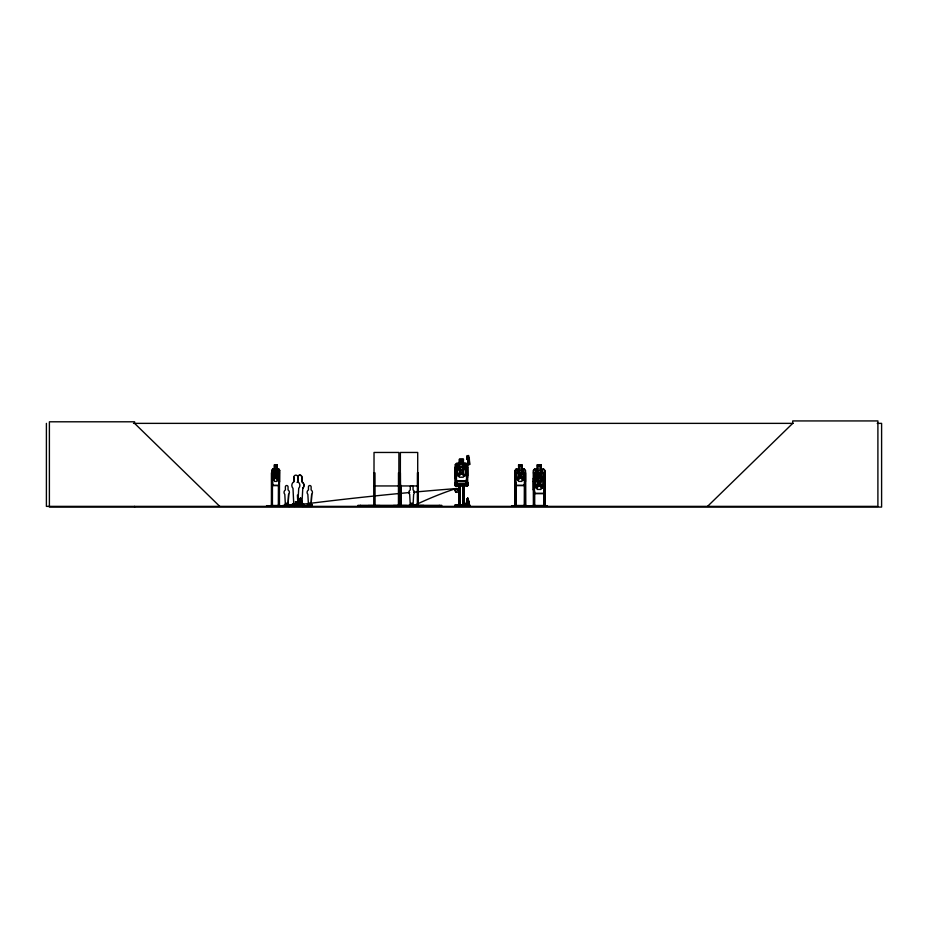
<?xml version="1.0" encoding="UTF-8"?>
<svg xmlns="http://www.w3.org/2000/svg" width="928" height="928" viewBox="0 0 928 928"><rect width="100%" height="100%" fill="white"/><g stroke="black" fill="none" stroke-linecap="round" stroke-linejoin="round"><path stroke-width="1.39" d="M456.332 467.352L455.196 467.352L455.126 477.34L456.402 481.006L466.076 480.959L467.48 477.27L467.492 467.283L466.042 465.984L463.374 466.007L463.374 462.306L459.256 462.33L463.374 462.306M455.265 477.317L455.265 467.41L456.506 466.227M459.256 462.33L459.395 466.204L457.33 467.387L457.33 474.289L459.383 477.236L463.223 477.212L465.288 474.243L465.288 467.352L463.234 466.123L463.234 462.434M467.352 477.259L467.352 467.341L465.984 466.169M469.661 464.499L469.301 458.42L467.874 458.502L467.84 459.986L467.724 458.85A11.693 0.661 86.9 0 0 466.83 457.191L466.935 459.406L468.362 459.325L468.257 457.11A11.693 0.661 86.9 0 1 469.15 458.768L469.661 464.499L468.234 464.58L467.167 457.226L466.935 459.406M469.266 459.905L469.301 458.42M468.362 459.174L468.594 457.144L469.046 459.128M455.474 484.416L455.52 485.947L457.446 485.657L455.532 485.622L455.474 484.416L457.388 484.462L457.434 485.982M456.402 485.483L456.472 486.133L456.495 485.472L467.816 485.332L467.805 482.363L466.413 482.363M284.734 505.319L298.99 505.389L298.99 503.637M288.782 505.261L288.666 505.818M300.15 506.27L300.475 498.336L299.547 502.57M467.387 506.27L467.712 498.336M288.051 505.099L288.62 494.334A2.796 2.691 -90 0 0 288.051 489.938L288.051 486.922A1.392 1.346 -90 0 0 286.706 485.53A1.392 1.346 -90 0 0 285.36 486.922L285.406 489.938A2.796 2.691 -90 0 0 284.803 494.334L285.406 505.099L288.098 505.099L288.62 494.334M301.948 503.138L302.783 488.337A4.188 4.048 -90 0 0 301.948 481.76L301.878 477.236A2.088 2.018 -90 0 0 299.93 475.148A2.088 2.018 -90 0 0 297.842 477.236L297.842 481.76A4.188 4.048 -90 0 1 298.712 488.337L297.807 504.484L293.77 504.484L292.993 488.337A4.188 4.048 -90 0 1 293.84 481.76L293.84 477.236A2.088 2.018 -90 0 1 295.858 475.148A2.088 2.018 -90 0 1 297.876 477.236L297.911 481.76A4.188 4.048 -90 0 0 297.064 482.421M311.1 505.099L311.669 494.334A2.796 2.691 -90 0 0 311.1 489.938L311.147 486.922A1.392 1.346 -90 0 0 309.801 485.53A1.392 1.346 -90 0 0 308.456 486.922L308.456 489.938A2.796 2.691 -90 0 0 307.852 494.334L308.456 505.099L311.147 505.099L311.669 494.334M286.729 503.869L287.367 503.974M287.019 503.66L286.578 503.498M286.497 503.649L287.216 503.881M295.835 502.512C297.111 502.976 295.962 501.456 295.603 502.802M296.287 502.083L295.928 502.674L296.45 501.944M296.299 502.303L296.113 502.814M310.416 503.974L309.65 503.73L310.416 503.498M309.975 503.985L310.207 503.405L309.859 504.078M394.481 505.644L394.504 506.375M406.58 506.178L393.368 506.201M287.367 503.498L286.903 503.904M296.867 502.187L296.566 502.883M411.417 503.579L411.568 504.078M299.106 506.27L300.312 498.336L298.828 506.27M466.343 506.27L467.55 498.336L469.974 506.27M368.346 506.294L368.346 505.586L380.028 505.586L380.028 506.294M368.312 505.656L379.97 506.201M466.065 506.27L467.503 498.336L465.578 506.27M278.609 485.402L279.467 481.412M278.667 485.541L279.583 481.412L279.664 470.38L278.748 468.918L272.623 468.918M300.196 498.336L298.433 506.27L300.185 498.336L300.892 498.336L302.737 506.27M465.682 506.27L467.434 498.336M276.335 505.737L276.382 506.375M524.227 485.541L525.376 481.412M295.58 502.442L296.009 502.698M296.067 502.002L296.078 502.709M299.593 502.442L300.301 502.071M538.901 474.463L538.959 473.825L539.214 474.452M544.724 481.412L543.46 485.402L534.679 485.402M544.91 481.435L543.541 485.541L534.586 485.541L533.461 481.435M543.495 493.557L544.852 489.462L543.541 493.557L534.482 493.557L533.298 489.462L533.298 478.419L534.574 476.946M518.369 506.294L518.485 505.679L518.508 506.375M466.076 480.959L467.48 477.27M535.549 506.294L535.688 505.679M296.751 502.698L296.45 502.025L295.603 502.709M460.694 504.913L460.787 505.551M309.998 503.73L310.37 503.776M272.704 485.541L271.8 481.435L271.904 470.392L272.728 468.918M272.762 469.058L271.985 470.45L272.762 485.402M516.281 469.058L515.249 470.45L515.075 506.375M534.725 469.058L533.53 470.45L533.693 506.375M533.484 478.465L534.632 477.085L543.448 477.085L544.678 478.454M455.428 467.608L455.277 464.812L456.576 463.327L459.383 463.316L459.36 459.198L463.478 459.174L463.362 463.432L465.438 464.789M455.416 464.858L456.646 463.466L459.522 463.455L459.499 459.337L463.35 459.314M274.572 469.058L273.284 470.438L273.284 478.117L274.572 481.412L276.996 481.412L278.284 478.117L278.284 470.438L276.996 469.058L276.973 464.8L274.468 464.94L274.468 469.058M279.293 506.154L289.536 506.352M280.337 506.34L279.467 506.34L279.467 470.438M282.796 506.34L282.286 506.34M283.063 506.34L283.295 505.702M285.163 506.154L284.699 506.305M284.71 506.375L285.116 504.53M285.87 506.154L285.731 506.073M288.353 506.352L288.585 506.34M289.13 506.34L289.954 506.305L289.037 506.352M293.225 506.352L293.399 503.637M294.199 506.375L295.208 506.305M297.482 505.818C295.928 506.491 299.837 506.468 298.271 505.818L297.482 505.818L297.273 501.723M299.048 506.363L299.454 505.818L266.591 505.679L266.614 506.375M311.298 505.702L311.298 504.53L312.202 504.53L311.68 506.352L301.902 506.352L311.889 505.702L311.889 504.53M302.598 506.34L302.296 505.702L302.864 506.34M303.062 503.637L303.062 505.389L302.168 505.389L302.168 503.637L303.537 503.637L303.537 505.818L302.516 506.34M305.59 506.154L306.344 505.702M308.166 505.992L309.279 506.317L308.166 505.992L308.166 504.53M424.015 506.294L424.015 505.586L409.898 505.714L409.573 504.554L409.561 506.004L410.385 506.154M459.256 466.088L456.448 466.042L455.138 467.364M707.53 506.375L792.721 423.365L792.721 420.929L877.9 420.929L877.9 506.375L46.4 506.375L46.4 423.365M518.624 469.058L516.896 470.438L516.896 478.117L518.624 481.412L521.849 481.412L523.566 478.117L523.566 470.438L521.849 469.058L521.919 464.94L518.624 464.94L518.694 469.058L518.59 464.8L522.035 464.8L522.035 468.918M540.966 469.058L541.036 464.8L537.347 464.94L537.405 469.058L535.444 470.438L535.444 478.117L537.347 481.412L540.908 481.412L542.822 478.117L542.822 470.438L540.908 469.058M537.312 477.085L535.398 478.454L535.398 486.144L537.312 489.439L540.896 489.439L542.81 486.144L542.81 478.454L540.896 477.085L540.838 472.967M457.469 464.835L459.522 463.455M266.498 506.294L298.34 506.073M455.288 482.954L456.553 482.954M455.184 483.175L456.553 483.14M466.482 482.873C467.735 490.518 464.093 481.377 467.712 482.885M466.355 483.117L467.712 483.082M456.495 479.915L456.53 484.404L456.332 467.155L455.196 467.167L455.3 485.82L467.724 485.75L467.573 464.754L466.169 463.281L463.501 463.292M511.63 505.679L518.508 505.679M511.502 506.294L518.439 506.201M530.828 506.294L535.63 506.201M294.976 506.363L293.41 505.818M311.46 506.154L312.527 506.317L302.412 506.073M409.306 506.375L413.76 506.004L413.76 504.554L413.436 505.714M456.472 486.133L456.669 485.518M467.642 485.796L467.677 482.862M463.362 463.432L466.111 463.42M455.277 464.824L456.414 464.824L456.425 467.561M456.448 466.1L466.042 466.053M466.355 467.097L467.492 467.097M466.355 467.294L467.492 467.341M465.972 480.832L456.495 480.82L455.265 477.259L455.381 482.664M455.254 482.432L456.646 482.421M456.646 483.268L466.413 483.221M456.553 483.708L466.32 483.662M456.553 483.906L466.32 483.848M456.564 485.622L467.724 485.564M133.493 423.365L793.162 423.365M877.25 423.365L881.6 423.365L881.6 507.071L49.393 507.071L49.393 421.799L134.583 421.799L134.583 423.365L219.762 506.375M524.274 468.918L516.154 468.918L515.063 470.392L515.307 506.375M543.564 468.918L534.621 468.918L533.403 470.392L533.391 506.375M279.664 470.38L278.644 468.918M278.423 472.897L279.467 472.897M374.03 472.804L374.854 472.804L374.9 506.294M400.386 472.804L400.687 506.294M515.075 472.897L516.258 472.897M533.391 472.897L534.598 472.897M537.138 472.828L541.024 472.828M534.528 476.946L537.184 476.946M540.966 476.946L543.506 476.946L544.806 478.396M293.77 477.236L293.84 481.76M297.807 477.236L297.911 477.236A2.088 2.018 -90 0 1 299.93 475.148A2.088 2.018 -90 0 1 301.878 477.236L301.948 481.76A4.188 4.048 -90 0 1 302.714 488.337L302.783 488.337M272.658 485.402L278.713 485.402M458.989 485.425L458.989 506.352L458.861 485.425L460.253 485.425L460.253 506.352M516.212 485.402L524.216 485.402M272.6 485.541L278.783 485.541M516.119 485.541L524.308 485.541L525.492 481.435L525.492 470.38L524.192 468.918M374.03 485.947L398.901 485.947M400.386 485.947L417.716 485.947M543.448 493.418L534.586 493.418L533.484 489.439M295.429 501.723L297.354 501.723M287.75 503.254L286.462 503.254L286.462 505.702M297.041 503.637L299.466 503.637M309.755 503.602L310.022 503.44M455.207 504.855L466.366 504.855L455.207 504.913L455.207 505.551M289.861 505.041L292.645 505.041M294.118 505.041L295.684 505.041M278.307 505.157L279.572 505.157L279.247 505.992M373.926 505.064L374.958 505.064M398.379 505.064L399.411 505.064M401.198 505.064L400.293 505.064L400.293 506.294L400.386 452.458L417.716 452.458L417.716 506.294L417.832 485.425M418.226 505.064L417.322 505.064L417.322 506.294L417.414 472.804L418.134 472.804L418.134 506.294M524.308 505.157L525.724 505.157M543.611 505.157L545.061 505.157M455.207 505.377L466.366 505.377M272.206 505.505L278.678 505.505M282.75 505.47L284.618 505.47M305.799 505.47L307.632 505.47M411.904 506.294L411.904 505.586L424.015 505.586M455.207 505.528L466.366 505.47M516.13 505.505L524.552 505.505M534.563 505.505L543.773 505.505M522.174 506.375L522.174 505.679L529.169 506.294M542.625 506.375L542.625 505.679L547.369 505.679L547.346 506.375M379.993 506.12L368.091 506.294M424.2 506.294L411.951 506.201M529.099 506.201L522.313 506.294M455.323 483.163L455.172 485.82M466.587 485.785L466.448 464.766L467.573 464.754L467.689 475.786M287.135 504.078L286.532 503.73M462.214 504.855L462.353 505.47M547.508 506.294L542.776 506.294M284.293 505.679L284.374 506.294M274.549 505.737L274.502 506.375M543.506 468.918L544.91 470.38L544.875 506.375M533.53 481.412L534.725 485.402M516.281 485.402L515.063 481.435L516.2 485.541M469.208 506.27L468.002 498.336L469.87 506.27M302.632 506.27L300.869 498.336L302.25 506.27M468.048 498.336L469.487 506.27M405.014 505.609L404.991 506.294M393.553 506.224L393.333 505.644L406.812 505.679L406.812 506.375M301.565 503.626L300.765 498.336L301.298 506.27M411.928 505.609L412.09 506.294M467.898 498.336L468.536 506.27M467.874 458.502L468.234 464.58M297.412 495.065L297.911 504.484M545.061 506.375L544.945 472.897L543.727 472.897L543.773 506.375M544.724 470.438L544.724 489.439M544.608 505.157L544.632 506.375M544.063 505.157L544.04 506.375M543.889 491.028L543.889 506.375M541.094 468.918L541.094 464.8L537.219 464.8L537.347 469.058M537.184 472.828L537.138 476.946M535.711 506.375L535.711 505.679L530.955 505.679L530.99 506.375M534.725 506.375L534.725 505.157L533.264 505.157L533.264 506.375M534.598 491.028L534.563 506.375M534.435 472.897L534.435 506.375M534.273 505.157L534.296 506.375M529.03 505.679L529.03 506.375M525.724 506.375L525.608 472.897L524.424 472.897L524.308 506.375M525.48 505.157L525.573 506.375M525.376 470.438L525.376 506.375M525.19 505.157L525.19 506.375M524.656 482.664L524.656 506.375L524.459 505.157M516.374 506.375L516.374 505.157L514.959 505.157L514.959 506.375M516.258 482.664L516.13 506.375M516.026 472.897L516.026 506.375M515.875 505.157L515.84 506.375M515.458 505.157L515.492 506.375M511.653 505.679L511.653 506.375M463.977 506.375L464.104 485.448L462.712 485.448L462.712 506.375M463.838 485.448L463.838 506.375M462.968 485.448L462.968 506.375M462.84 485.448L462.84 506.375M462.179 504.855L462.179 505.551M460.126 485.425L460.126 506.352M459.998 485.425L459.998 506.352M459.128 485.425L459.128 506.352M441.716 506.375L441.716 505.331L358.011 505.331L358.011 506.375M439.28 505.331L439.28 506.375M417.936 505.064L417.994 506.294M412.31 505.714L412.31 503.278L411.023 503.278L411.023 505.714M406.615 506.294L406.615 505.586L393.31 505.586L393.31 506.294M405.849 505.679L405.803 506.375M404.736 505.679L404.736 506.375M404.237 505.679L404.237 506.375M404.179 505.679L404.179 506.375M403.692 505.679L403.692 506.375M402.659 505.679L402.659 506.375M402.543 505.679L402.543 506.375M401.592 505.679L401.65 506.375M401.105 485.425L401.14 506.294M400.966 505.064L400.966 506.294M400.803 485.425L400.722 506.294M399.376 505.064L399.376 506.294L399.307 472.804L398.483 472.804L398.437 506.294M399.063 505.064L398.994 506.294M398.843 506.294L398.901 452.458L374.03 452.458L373.961 506.294M398.727 505.064L398.669 506.375M397.648 505.679L397.706 506.375M396.581 505.679L396.581 506.375M396.094 505.679L396.094 506.375M396.036 505.679L396.036 506.375M395.548 505.679L395.548 506.375M374.436 472.804L374.494 506.294M374.39 505.064L374.274 506.294M360.458 505.331L360.458 506.375M311.611 504.53L311.611 505.992M310.752 505.702L310.799 503.254L309.511 503.254L309.511 505.702M308.479 505.702L308.479 504.53L307.562 504.53L307.562 505.992M307.876 504.53L307.876 505.702M298.097 503.637L298.097 505.389M297.934 503.637L297.934 505.389M295.498 501.723L295.429 505.389M293.84 505.818L293.863 503.637L292.506 503.637L292.506 505.818M289.153 505.992L289.153 504.53L288.248 504.53L288.248 505.702M288.84 504.53L288.84 505.702M287.703 503.254L287.773 505.818M285.43 505.702L285.43 504.53L284.513 504.53L284.513 505.992M284.826 504.53L284.884 505.992M284.27 505.679L284.27 506.375M279.131 472.897L279.212 506.375M279.003 505.157L278.945 506.375M278.76 472.897L278.887 506.375M278.678 505.157L278.678 506.375M278.423 485.448L278.342 506.375M276.996 469.058L277.078 464.8L274.386 464.8L274.386 468.918M272.542 506.375L272.542 505.157L271.301 505.157L271.324 506.375M272.426 506.375L272.461 472.897L271.417 472.897L271.417 506.375M271.881 505.157L271.939 506.375M271.753 472.897L271.672 506.375M134.583 506.375L134.583 507.071M301.96 504.356A602.144 113.947 -6.4 0 1 308.595 503.521M309.917 503.359A602.144 113.947 -6.4 0 1 409.666 492.524M413.644 492.165A602.144 113.947 -6.4 0 1 455.938 488.592A51.678 7.366 -23.1 0 0 413.749 505.714M455.161 490.204A1.566 1.45 -2.8 0 1 456.936 488.43A1.566 1.45 -2.8 0 1 458.014 490.61M456.228 491.248A1.566 1.45 -2.8 0 1 455.3 490.552M410.965 485.738A1.392 1.392 0 0 0 410.269 486.945L410.269 489.961A2.796 2.796 0 0 0 409.689 494.346L410.269 505.11L413.064 505.11L413.644 494.346A2.796 2.796 0 0 0 413.064 489.961L413.064 486.945A1.392 1.392 0 0 0 412.368 485.738M459.395 467.376L459.383 474.278L463.234 474.254L463.234 467.364L459.395 467.376M460.079 463.06L460.079 464.29L462.55 464.278L462.55 463.049L460.079 463.06M309.546 503.649L310.184 504.078L309.581 503.568M277.901 479.88L277.078 480.008L275.651 476.029L274.247 480.008L273.412 480.031L275.094 475.124C271.776 470.171 274.456 467.816 275.604 474.196C276.73 467.828 279.595 470.136 276.173 475.159L277.901 479.88M523.357 479.88L522.244 480.008L520.353 476.029C518.706 482.548 515.017 480.669 519.61 475.124C515.11 469.8 518.891 468.083 520.295 474.196C521.664 468.106 525.677 469.754 521.037 475.159L523.357 479.88M542.544 479.88L541.314 480.008L539.214 476.029C537.753 482.328 533.078 480.924 538.402 475.124C533.391 469.672 537.637 468.176 539.156 474.196C540.618 468.199 545.13 469.614 539.98 475.159L542.544 479.88M542.393 487.908L541.163 488.035L539.052 484.056C537.579 490.344 532.892 488.952 538.228 483.152C533.206 477.688 537.474 476.203 538.982 482.212C540.467 476.226 544.991 477.642 539.818 483.175L542.393 487.908M464.916 475.913L463.594 476.029L461.332 472.48C459.801 477.978 454.65 477.12 460.45 471.668C454.998 466.598 459.696 465.589 461.262 470.832C462.782 465.601 467.77 466.471 462.156 471.679L464.916 475.913M412.937 506.004L414.085 506.328L412.937 506.004M462.666 459.998L460.195 460.021L460.195 461.39L462.666 461.378L462.666 459.998M276.556 465.624L275.013 465.624L275.013 467.004L276.556 467.004L276.556 465.624M521.269 465.624L519.204 465.624L519.204 467.004L521.269 467.004L521.269 465.624M540.27 465.624L537.985 465.624L537.985 467.004L540.27 467.004L540.27 465.624M276.996 470.438L274.572 470.438L274.572 478.117L276.996 478.117L276.996 470.438M521.849 470.438L518.624 470.438L518.624 478.117L521.849 478.117L521.849 470.438M540.908 470.438L537.347 470.438L537.347 478.117L540.908 478.117L540.908 470.438M540.258 473.651L537.95 473.651L537.95 475.02L540.258 475.02L540.258 473.651M540.896 478.454L537.312 478.454L537.312 486.144L540.896 486.144L540.896 478.454M455.915 492.176A1.566 1.45 -2.8 0 0 458.304 490.97A1.566 1.45 -2.8 0 0 455.996 489.671A1.566 1.45 -2.8 0 0 455.915 492.176"/></g></svg>
